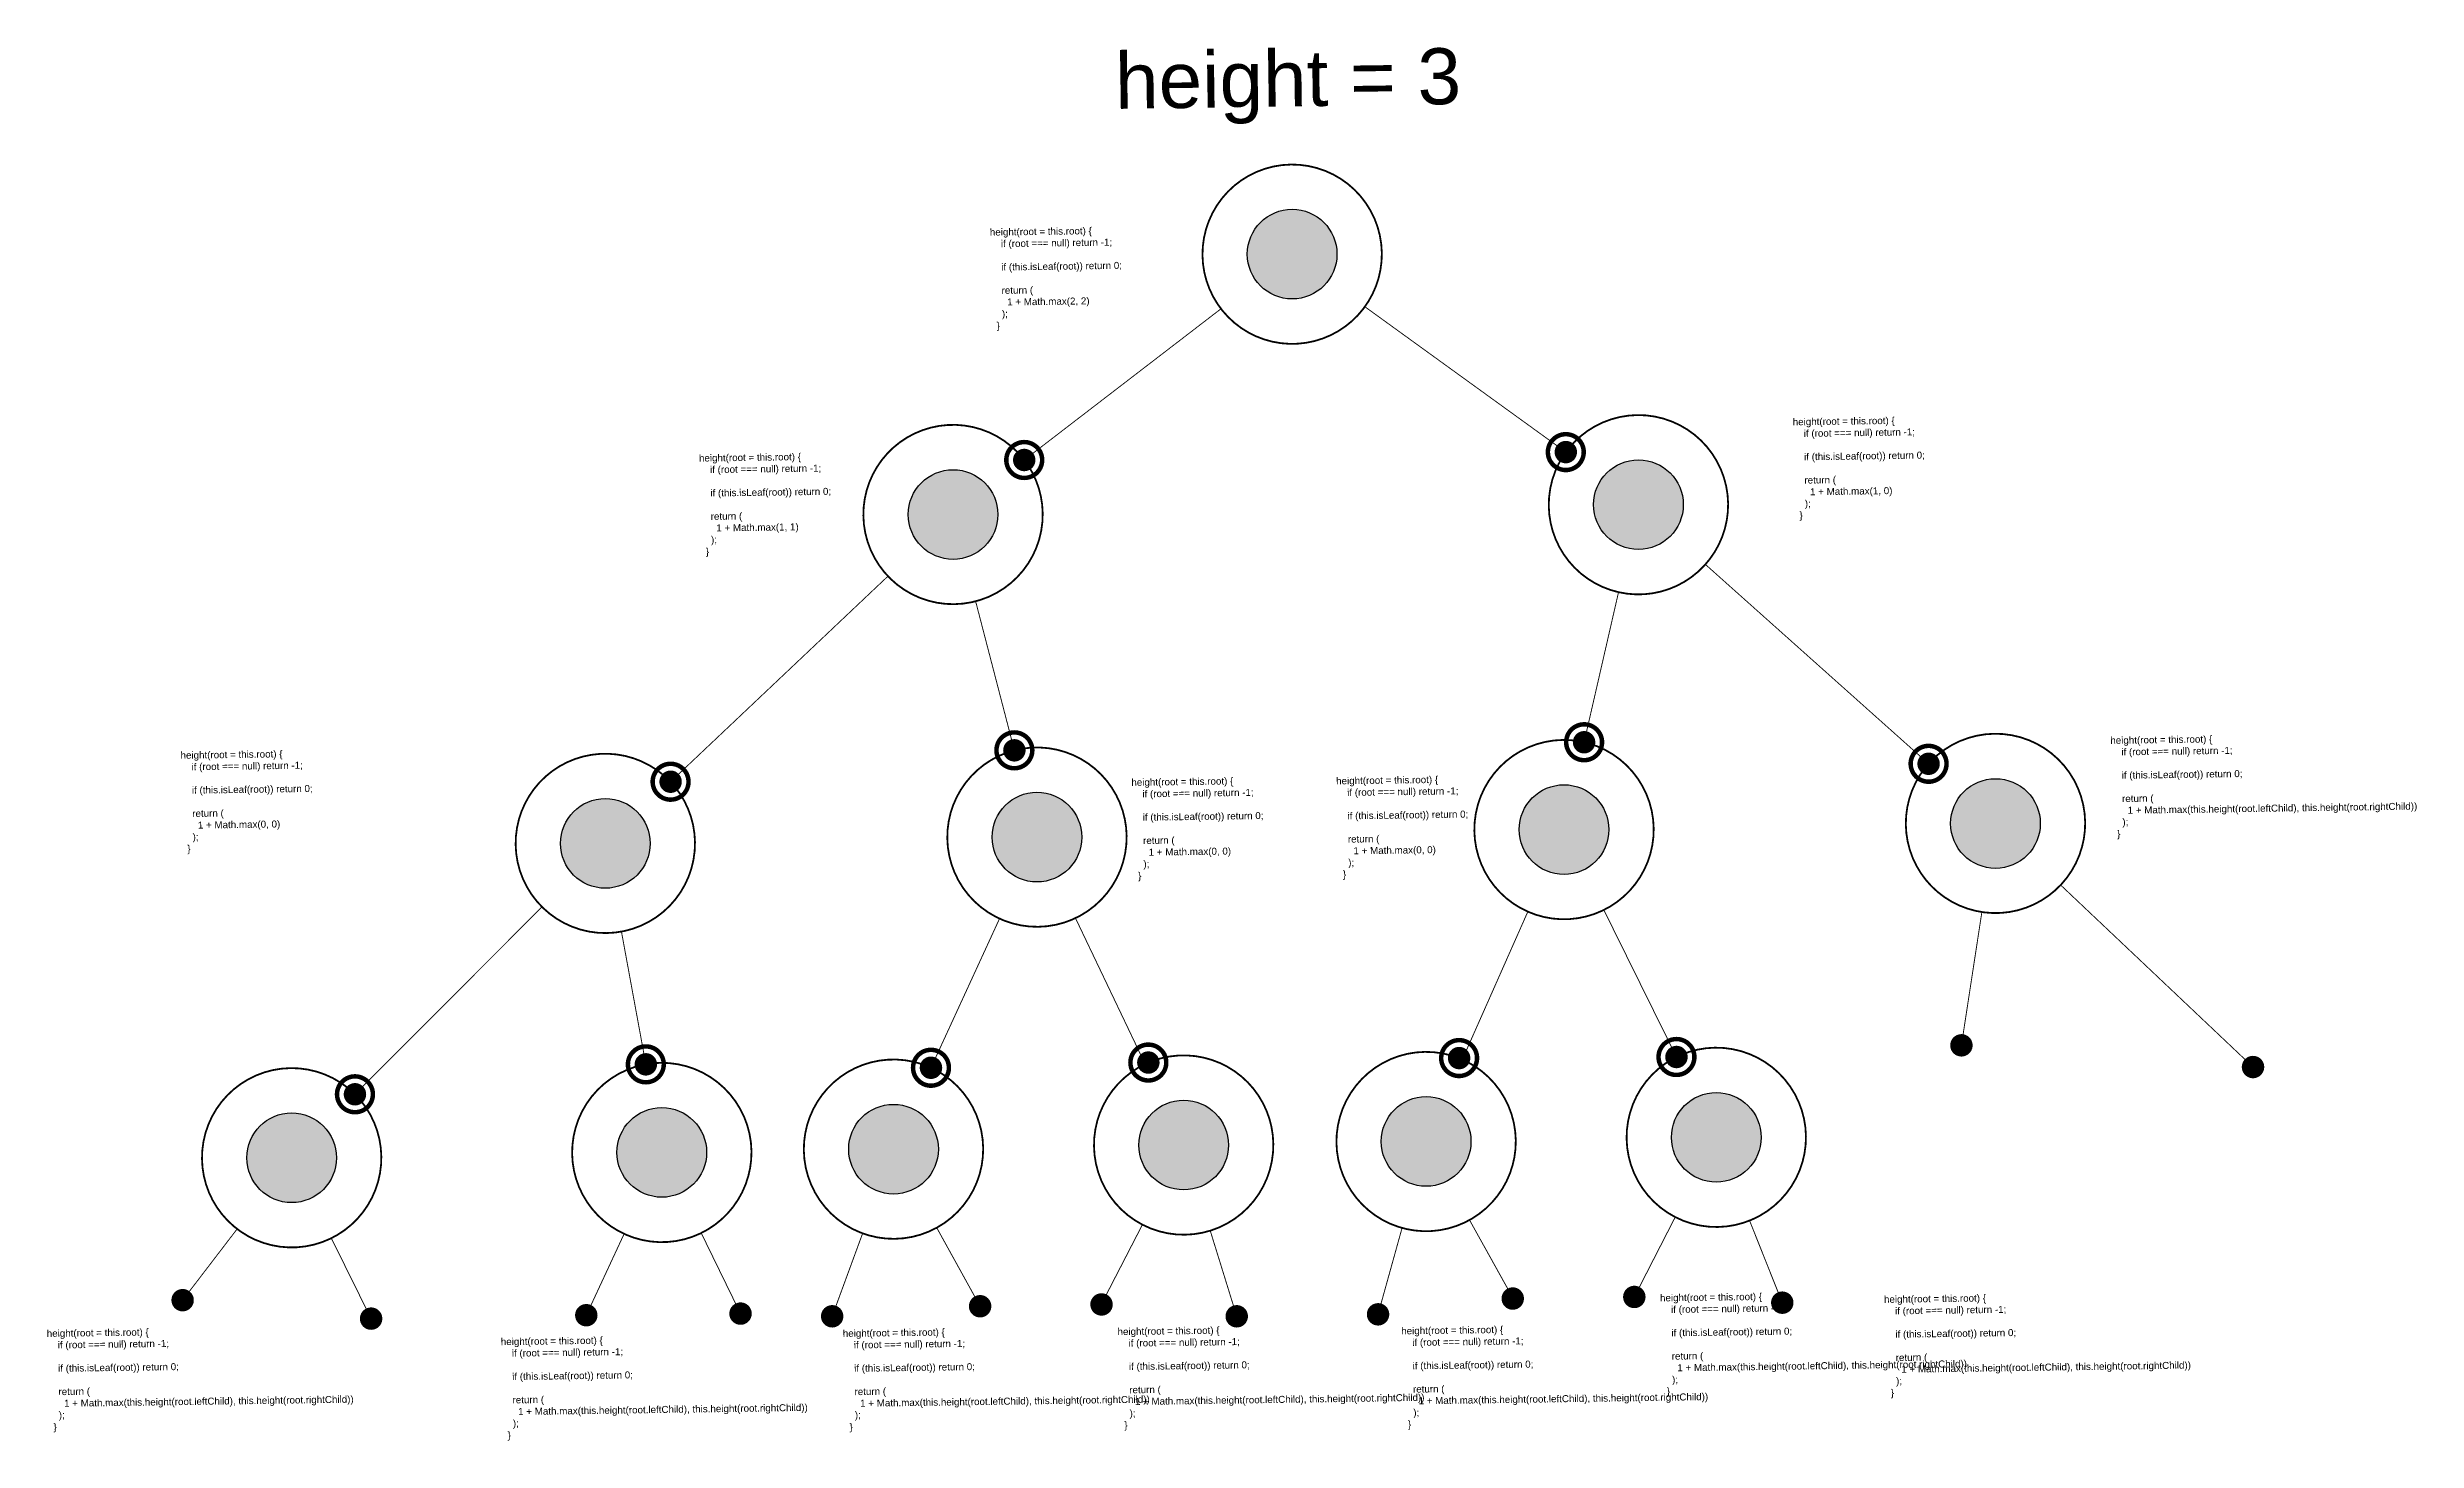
# Model space of a CAD drawing. Header units: millimetres. Extents: x -1100 to 21196, y 133430 to 144863.
# Drawn here: x 4078 to 5399, y 134525 to 135302 of the extents above; entities that cross this region are included whole.
import ezdxf

# ---------------------------------------------------------------- set-up
doc = ezdxf.new("R2010")
doc.units = ezdxf.units.MM
doc.linetypes.add('HIDDEN2', pattern=[4.7625, 3.175, -1.5875])
doc.styles.get("Standard").update_dxf_attribs({"font": 'arial.ttf'})

# ---------------------------------------------------------------- blocks, each defined once
blk = doc.blocks.new('fgsdfg')
at = {"color": 152, "true_color": 0x2776bb, "const_width": 50}
for points in [[(200, 0, 1), (-200, 0)], [(200, 0, -1), (-200, 0)]]:
    blk.add_lwpolyline(points, format="xyb", dxfattribs=at)
blk = doc.blocks.new('tghfgh')
at = {"true_color": 0xf8991e}
h = blk.add_hatch(color=30, dxfattribs=at)
h.dxf.hatch_style = 1
h.paths.add_polyline_path([(-100, 0, 1), (100, 0, 1)])
at = {"color": 30, "true_color": 0xf8991e, "const_width": 50}
for points in [[(100, 0, 1), (-100, 0)], [(100, 0, -1), (-100, 0)]]:
    blk.add_lwpolyline(points, format="xyb", dxfattribs=at)

msp = doc.modelspace()

# ---------------------------------------------------------------- hatches: boundary and pattern name
at = {"true_color": 0xddb3d4}
h = msp.add_hatch(color=254, dxfattribs=at)
h.dxf.hatch_style = 1
h.paths.add_polyline_path([(4747.4, 135186.9, 1), (4797.4, 135186.9, 1)])
h = msp.add_hatch(color=254, dxfattribs=at)
h.dxf.hatch_style = 1
h.paths.add_polyline_path([(4747.4, 135186.9, 1), (4797.4, 135186.9, 1)])
h = msp.add_hatch(color=254, dxfattribs=at)
h.dxf.hatch_style = 1
h.paths.add_polyline_path([(4558.3, 135041.7, 1), (4608.3, 135041.7, 1)])
h = msp.add_hatch(color=254, dxfattribs=at)
h.dxf.hatch_style = 1
h.paths.add_polyline_path([(4940.5, 135047.2, 1), (4990.5, 135047.2, 1)])
h = msp.add_hatch(color=254, dxfattribs=at)
h.dxf.hatch_style = 1
h.paths.add_polyline_path([(4899, 134866, 1), (4949, 134866, 1)])
h = msp.add_hatch(color=254, dxfattribs=at)
h.dxf.hatch_style = 1
h.paths.add_polyline_path([(5139.6, 134869.4, 1), (5189.6, 134869.4, 1)])
h = msp.add_hatch(color=254, dxfattribs=at)
h.dxf.hatch_style = 1
h.paths.add_polyline_path([(4364.4, 134858.3, 1), (4414.4, 134858.3, 1)])
h = msp.add_hatch(color=254, dxfattribs=at)
h.dxf.hatch_style = 1
h.paths.add_polyline_path([(4605.1, 134861.8, 1), (4655.1, 134861.8, 1)])
h = msp.add_hatch(color=254, dxfattribs=at)
h.dxf.hatch_style = 1
h.paths.add_polyline_path([(4822.1, 134692.1, 1), (4872.1, 134692.1, 1)])
h = msp.add_hatch(color=254, dxfattribs=at)
h.dxf.hatch_style = 1
h.paths.add_polyline_path([(4983.9, 134694.4, 1), (5033.9, 134694.4, 1)])
h = msp.add_hatch(color=254, dxfattribs=at)
h.dxf.hatch_style = 1
h.paths.add_polyline_path([(4189.5, 134683, 1), (4239.5, 134683, 1)])
h = msp.add_hatch(color=254, dxfattribs=at)
h.dxf.hatch_style = 1
h.paths.add_polyline_path([(4395.9, 134686, 1), (4445.9, 134686, 1)])
h = msp.add_hatch(color=254, dxfattribs=at)
h.dxf.hatch_style = 1
h.paths.add_polyline_path([(4525.1, 134687.8, 1), (4575.1, 134687.8, 1)])
h = msp.add_hatch(color=254, dxfattribs=at)
h.dxf.hatch_style = 1
h.paths.add_polyline_path([(4686.9, 134690.1, 1), (4736.9, 134690.1, 1)])

# ---------------------------------------------------------------- linework, layer by layer
for points in [[(4722.4, 135186.1, 1, 1, -1), (4822.4, 135187.6, 1, 1, 1)], [(4722.4, 135186.1, 1, 1, 1), (4822.4, 135187.6, 1, 1, -1)]]:
    msp.add_lwpolyline(points, format="xyseb", close=True)
at = {"color": 51, "true_color": 0xf7f281, "const_width": 0.5}
for points in [[(4732.7, 135156.4), (4623, 135072.1)], [(4812.9, 135157.6), (4925, 135076.5)], [(5002.8, 135013.9), (5127.3, 134902.7)], [(4547, 135007.3), (4425.8, 134892.7)], [(4954.4, 134998.4), (4935.2, 134914.7)], [(4595.9, 134993.3), (4617.5, 134910.2)], [(4354.1, 134822.9), (4249.8, 134718.4)], [(4609.2, 134816.3), (4571, 134733.2)], [(4651.6, 134816.6), (4690.4, 134735.3)], [(4903.8, 134820.2), (4867.3, 134737.8)], [(4946.2, 134821.2), (4986.7, 134739.2)], [(4398.4, 134809.1), (4412, 134735.1)]]:
    msp.add_lwpolyline(points, dxfattribs=at)
at = {"const_width": 1}
for points in [[(4633.3, 135042.4, 1), (4533.3, 135041)], [(4915.5, 135046.4, -1), (5015.5, 135047.9)], [(4915.5, 135046.4, 1), (5015.5, 135047.9)], [(4633.3, 135042.4, -1), (4533.3, 135041)], [(4874, 134865.3, -1), (4974, 134866.7)], [(5114.6, 134868.7, -1), (5214.6, 134870.2)], [(4439.4, 134859, 1), (4339.4, 134857.6)], [(4680.1, 134862.5, 1), (4580.1, 134861.1)], [(4680.1, 134862.5, -1), (4580.1, 134861.1)], [(4874, 134865.3, 1), (4974, 134866.7)], [(5114.6, 134868.7, 1), (5214.6, 134870.2)], [(4439.4, 134859, -1), (4339.4, 134857.6)], [(4958.9, 134693.7, -1), (5058.9, 134695.1)], [(4264.5, 134683.7, 1), (4164.5, 134682.3)], [(4470.9, 134686.7, 1), (4370.9, 134685.2)], [(4600.1, 134688.5, 1), (4500.1, 134687.1)], [(4761.9, 134690.8, 1), (4661.9, 134689.4)], [(4797.1, 134691.3, -1), (4897.1, 134692.8)], [(4761.9, 134690.8, -1), (4661.9, 134689.4)], [(4797.1, 134691.3, 1), (4897.1, 134692.8)], [(4958.9, 134693.7, 1), (5058.9, 134695.1)], [(4264.5, 134683.7, -1), (4164.5, 134682.3)], [(4470.9, 134686.7, -1), (4370.9, 134685.2)], [(4600.1, 134688.5, -1), (4500.1, 134687.1)]]:
    msp.add_lwpolyline(points, format="xyb", dxfattribs=at)
at = {"color": 51, "linetype": 'HIDDEN2', "ltscale": 50, "true_color": 0xf7f281, "const_width": 0.5}
for points in [[(5200.9, 134835.1), (5308.2, 134733.6)], [(5157, 134820), (5145.6, 134745.7)], [(4184.1, 134643.3), (4153.7, 134603.6)], [(4236.6, 134638.2), (4258.8, 134593.3)], [(4399.9, 134640.6), (4378.8, 134595.2)], [(4442.9, 134641), (4464.8, 134596.1)], [(4532.9, 134640.9), (4515.9, 134594.6)], [(4574.2, 134644), (4598.4, 134600.2)], [(4688.9, 134645.7), (4666, 134601.3)], [(4726.7, 134642.4), (4741.5, 134594.6)], [(4833.7, 134643.9), (4820.3, 134595.7)], [(4871.3, 134648.3), (4895.6, 134604.6)], [(4986, 134649.9), (4963.2, 134605.4)], [(5027.5, 134647.9), (5045.7, 134602.2)]]:
    msp.add_lwpolyline(points, dxfattribs=at)
at = {"color": 254, "true_color": 0xddb3d4}
for centre in [(4772.4, 135186.9), (4772.4, 135186.9), (4583.3, 135041.7), (4965.5, 135047.2), (4924, 134866), (5164.6, 134869.4), (4389.4, 134858.3), (4630.1, 134861.8), (4847.1, 134692.1), (5008.9, 134694.4), (4214.5, 134683), (4420.9, 134686), (4550.1, 134687.8), (4711.9, 134690.1)]:
    msp.add_circle(centre, 25, dxfattribs=at)

# ---------------------------------------------------------------- block references
at = {"color": 30, "true_color": 0xf8991e}
for p, xscale, yscale, zscale, rotation in [((4925, 135076.5), -0.05000514043477499, 0.050005140434775, 0.050005140434775, 0.8215499083344914), ((4623, 135072.1), 0.05000514043477499, 0.05000514043477499, 0.05000514043477499, 0.8215499083344672), ((4617.5, 134910.2), 0.05000514043477499, 0.05000514043477499, 0.05000514043477499, 0.8215499083344672), ((4935.2, 134914.7), -0.05000514043477499, 0.050005140434775, 0.050005140434775, 0.8215499083344914), ((4425.8, 134892.7), 0.05000514043477499, 0.05000514043477499, 0.05000514043477499, 0.8215499083344672), ((5127.3, 134902.7), -0.05000514043477499, 0.050005140434775, 0.050005140434775, 0.8215499083344914), ((4412, 134735.1), 0.05000514043477499, 0.05000514043477499, 0.05000514043477499, 0.8215499083344672), ((4571, 134733.2), 0.05000514043477499, 0.05000514043477499, 0.05000514043477499, 0.8215499083344672), ((4692.2, 134736.1), 0.05000514043477499, 0.05000514043477499, 0.05000514043477499, 0.8215499083344672), ((4865.5, 134738.6), -0.05000514043477499, 0.050005140434775, 0.050005140434775, 0.8215499083344914), ((4986.7, 134739.2), -0.05000514043477499, 0.050005140434775, 0.050005140434775, 0.8215499083344914), ((4249.8, 134718.4), 0.05000514043477499, 0.05000514043477499, 0.05000514043477499, 0.8215499083344672)]:
    msp.add_blockref('fgsdfg', p, dxfattribs=dict(at, xscale=xscale, yscale=yscale, zscale=zscale, rotation=rotation))
for p, xscale, yscale, zscale, rotation in [((4623, 135072.1), 0.05000514043477499, 0.05000514043477499, 0.05000514043477499, 0.8215499083344672), ((4925, 135076.5), -0.05000514043477499, 0.050005140434775, 0.050005140434775, 0.8215499083344914), ((4617.5, 134910.2), 0.05000514043477499, 0.05000514043477499, 0.05000514043477499, 0.8215499083344672), ((4935.2, 134914.7), -0.05000514043477499, 0.050005140434775, 0.050005140434775, 0.8215499083344914), ((5127.3, 134902.7), -0.05000514043477499, 0.050005140434775, 0.050005140434775, 0.8215499083344914), ((4425.8, 134892.7), 0.05000514043477499, 0.05000514043477499, 0.05000514043477499, 0.8215499083344672), ((4865.5, 134738.6), -0.05000514043477499, 0.050005140434775, 0.050005140434775, 0.8215499083344914), ((4986.7, 134739.2), -0.05000514043477499, 0.050005140434775, 0.050005140434775, 0.8215499083344914), ((5145.6, 134745.7), -0.05000514043477499, 0.050005140434775, 0.050005140434775, 0.8215499083344914), ((4412, 134735.1), 0.05000514043477499, 0.05000514043477499, 0.05000514043477499, 0.8215499083344672), ((4571, 134733.2), 0.05000514043477499, 0.05000514043477499, 0.05000514043477499, 0.8215499083344672), ((4692.2, 134736.1), 0.05000514043477499, 0.05000514043477499, 0.05000514043477499, 0.8215499083344672), ((5308.2, 134733.6), -0.05000514043477499, 0.050005140434775, 0.050005140434775, 0.8215499083344914), ((4249.8, 134718.4), 0.05000514043477499, 0.05000514043477499, 0.05000514043477499, 0.8215499083344672), ((4963.2, 134605.4), -0.05000514043477499, 0.050005140434775, 0.050005140434775, 0.8215499083344914), ((4153.7, 134603.6), 0.05000514043477499, 0.05000514043477499, 0.05000514043477499, 0.8215499083344672), ((4258.8, 134593.3), 0.05000514043477499, 0.05000514043477499, 0.05000514043477499, 0.8215499083344672), ((4378.8, 134595.2), 0.05000514043477499, 0.05000514043477499, 0.05000514043477499, 0.8215499083344672), ((4464.8, 134596.1), 0.05000514043477499, 0.05000514043477499, 0.05000514043477499, 0.8215499083344672), ((4515.9, 134594.6), 0.05000514043477499, 0.05000514043477499, 0.05000514043477499, 0.8215499083344672), ((4598.4, 134600.2), 0.05000514043477499, 0.05000514043477499, 0.05000514043477499, 0.8215499083344672), ((4666.1, 134601.2), 0.05000514043477499, 0.05000514043477499, 0.05000514043477499, 0.8215499083344672), ((4741.5, 134594.6), 0.05000514043477499, 0.05000514043477499, 0.05000514043477499, 0.8215499083344672), ((4820.3, 134595.7), -0.05000514043477499, 0.050005140434775, 0.050005140434775, 0.8215499083344914), ((4895.4, 134604.5), -0.05000514043477499, 0.050005140434775, 0.050005140434775, 0.8215499083344914), ((5045.7, 134602.2), -0.05000514043477499, 0.050005140434775, 0.050005140434775, 0.8215499083344914)]:
    msp.add_blockref('tghfgh', p, dxfattribs=dict(xscale=xscale, yscale=yscale, zscale=zscale, rotation=rotation))

# ---------------------------------------------------------------- texts
at = {"color": 240, "linetype": 'HIDDEN2', "ltscale": 40, "true_color": 0xed1f24, "insert": (4673.4, 135299.1), "char_height": 31.25, "attachment_point": 1, "rotation": 0.8215}
msp.add_mtext_dynamic_manual_height_columns('height = 3', width=4744.538, gutter_width=12.5, heights=[0], dxfattribs=at)
at = {"char_height": 3.907, "width": 178.943, "attachment_point": 1, "rotation": 0.8215}
for s, insert in [('height(root = this.root) \\{\\P {\\C251;\\c6710371;   if (root === null) return -1;\\P}\\P    {\\C251;\\c6710371;if (this.isLeaf(root)) return 0;}\\P\\P   {\\C240;\\c2367469; return (\\P      1 + Math.max(\\C41;\\c5369588;2\\C240;\\c2367469;, \\C41;\\c5369588;2\\C240;\\c2367469;)\\P    );}\\P  \\}', (4603.8, 135201.1)), ('height(root = this.root) \\{\\P {\\C251;\\c6710371;   if (root === null) return -1;\\P}\\P    {\\C251;\\c6710371;if (this.isLeaf(root)) return 0;}\\P\\P   {\\C240;\\c2367469; return (\\P      1 + Math.max(\\C41;\\c5369588;1\\C240;\\c2367469;, \\C41;\\c5369588;0\\C240;\\c2367469;)\\P    );}\\P  \\}', (5051.5, 135095.3)), ('height(root = this.root) \\{\\P {\\C251;\\c6710371;   if (root === null) return -1;\\P}\\P    {\\C251;\\c6710371;if (this.isLeaf(root)) return 0;}\\P\\P   {\\C240;\\c2367469; return (\\P      1 + Math.max(\\C41;\\c5369588;1\\C240;\\c2367469;, \\C41;\\c5369588;1\\C240;\\c2367469;)\\P    );}\\P  \\}', (4441.6, 135075.1)), ('height(root = this.root) \\{\\P {\\C251;\\c6710371;   if (root === null) return -1;\\P}\\P  {\\C240;\\c2367469;  if (this.isLeaf(root)) return 0;\\P}\\P   {\\C251;\\c6710371; return (\\P      1 + Math.max(this.height(root.leftChild), this.height(root.rightChild))\\P    );}\\P  \\}', (5228.6, 134917.7)), ('height(root = this.root) \\{\\P {\\C251;\\c6710371;   if (root === null) return -1;\\P}\\P    {\\C251;\\c6710371;if (this.isLeaf(root)) return 0;}\\P\\P   {\\C240;\\c2367469; return (\\P      1 + Math.max(\\C41;\\c5369588;0\\C240;\\c2367469;, \\C41;\\c5369588;0\\C240;\\c2367469;)\\P    );}\\P  \\}', (4152.5, 134909.4)), ('height(root = this.root) \\{\\P {\\C251;\\c6710371;   if (root === null) return -1;\\P}\\P    {\\C251;\\c6710371;if (this.isLeaf(root)) return 0;}\\P\\P   {\\C240;\\c2367469; return (\\P      1 + Math.max(\\C41;\\c5369588;0\\C240;\\c2367469;, \\C41;\\c5369588;0\\C240;\\c2367469;)\\P    );}\\P  \\}', (4682.7, 134894.3)), ('height(root = this.root) \\{\\P {\\C251;\\c6710371;   if (root === null) return -1;\\P}\\P    {\\C251;\\c6710371;if (this.isLeaf(root)) return 0;}\\P\\P   {\\C240;\\c2367469; return (\\P      1 + Math.max(\\C41;\\c5369588;0\\C240;\\c2367469;, \\C41;\\c5369588;0\\C240;\\c2367469;)\\P    );}\\P  \\}', (4796.9, 134895.1)), ('height(root = this.root) \\{\\P {\\C251;\\c6710371;   if (root === null) return -1;\\P}\\P  {\\C240;\\c2367469;  if (this.isLeaf(root)) return 0;\\P}\\P   {\\C251;\\c6710371; return (\\P      1 + Math.max(this.height(root.leftChild), this.height(root.rightChild))\\P    );}\\P  \\}', (4977.5, 134606.8)), ('height(root = this.root) \\{\\P {\\C251;\\c6710371;   if (root === null) return -1;\\P}\\P  {\\C240;\\c2367469;  if (this.isLeaf(root)) return 0;\\P}\\P   {\\C251;\\c6710371; return (\\P      1 + Math.max(this.height(root.leftChild), this.height(root.rightChild))\\P    );}\\P  \\}', (5102.4, 134606)), ('height(root = this.root) \\{\\P {\\C251;\\c6710371;   if (root === null) return -1;\\P}\\P  {\\C240;\\c2367469;  if (this.isLeaf(root)) return 0;\\P}\\P   {\\C251;\\c6710371; return (\\P      1 + Math.max(this.height(root.leftChild), this.height(root.rightChild))\\P    );}\\P  \\}', (4077.9, 134587)), ('height(root = this.root) \\{\\P {\\C251;\\c6710371;   if (root === null) return -1;\\P}\\P  {\\C240;\\c2367469;  if (this.isLeaf(root)) return 0;\\P}\\P   {\\C251;\\c6710371; return (\\P      1 + Math.max(this.height(root.leftChild), this.height(root.rightChild))\\P    );}\\P  \\}', (4521.8, 134587)), ('height(root = this.root) \\{\\P {\\C251;\\c6710371;   if (root === null) return -1;\\P}\\P  {\\C240;\\c2367469;  if (this.isLeaf(root)) return 0;\\P}\\P   {\\C251;\\c6710371; return (\\P      1 + Math.max(this.height(root.leftChild), this.height(root.rightChild))\\P    );}\\P  \\}', (4675, 134588)), ('height(root = this.root) \\{\\P {\\C251;\\c6710371;   if (root === null) return -1;\\P}\\P  {\\C240;\\c2367469;  if (this.isLeaf(root)) return 0;\\P}\\P   {\\C251;\\c6710371; return (\\P      1 + Math.max(this.height(root.leftChild), this.height(root.rightChild))\\P    );}\\P  \\}', (4833.2, 134588.4)), ('height(root = this.root) \\{\\P {\\C251;\\c6710371;   if (root === null) return -1;\\P}\\P  {\\C240;\\c2367469;  if (this.isLeaf(root)) return 0;\\P}\\P   {\\C251;\\c6710371; return (\\P      1 + Math.max(this.height(root.leftChild), this.height(root.rightChild))\\P    );}\\P  \\}', (4331.1, 134582.4))]:
    msp.add_mtext(s, dxfattribs=dict(at, insert=insert))

doc.saveas('drawing.dxf')
